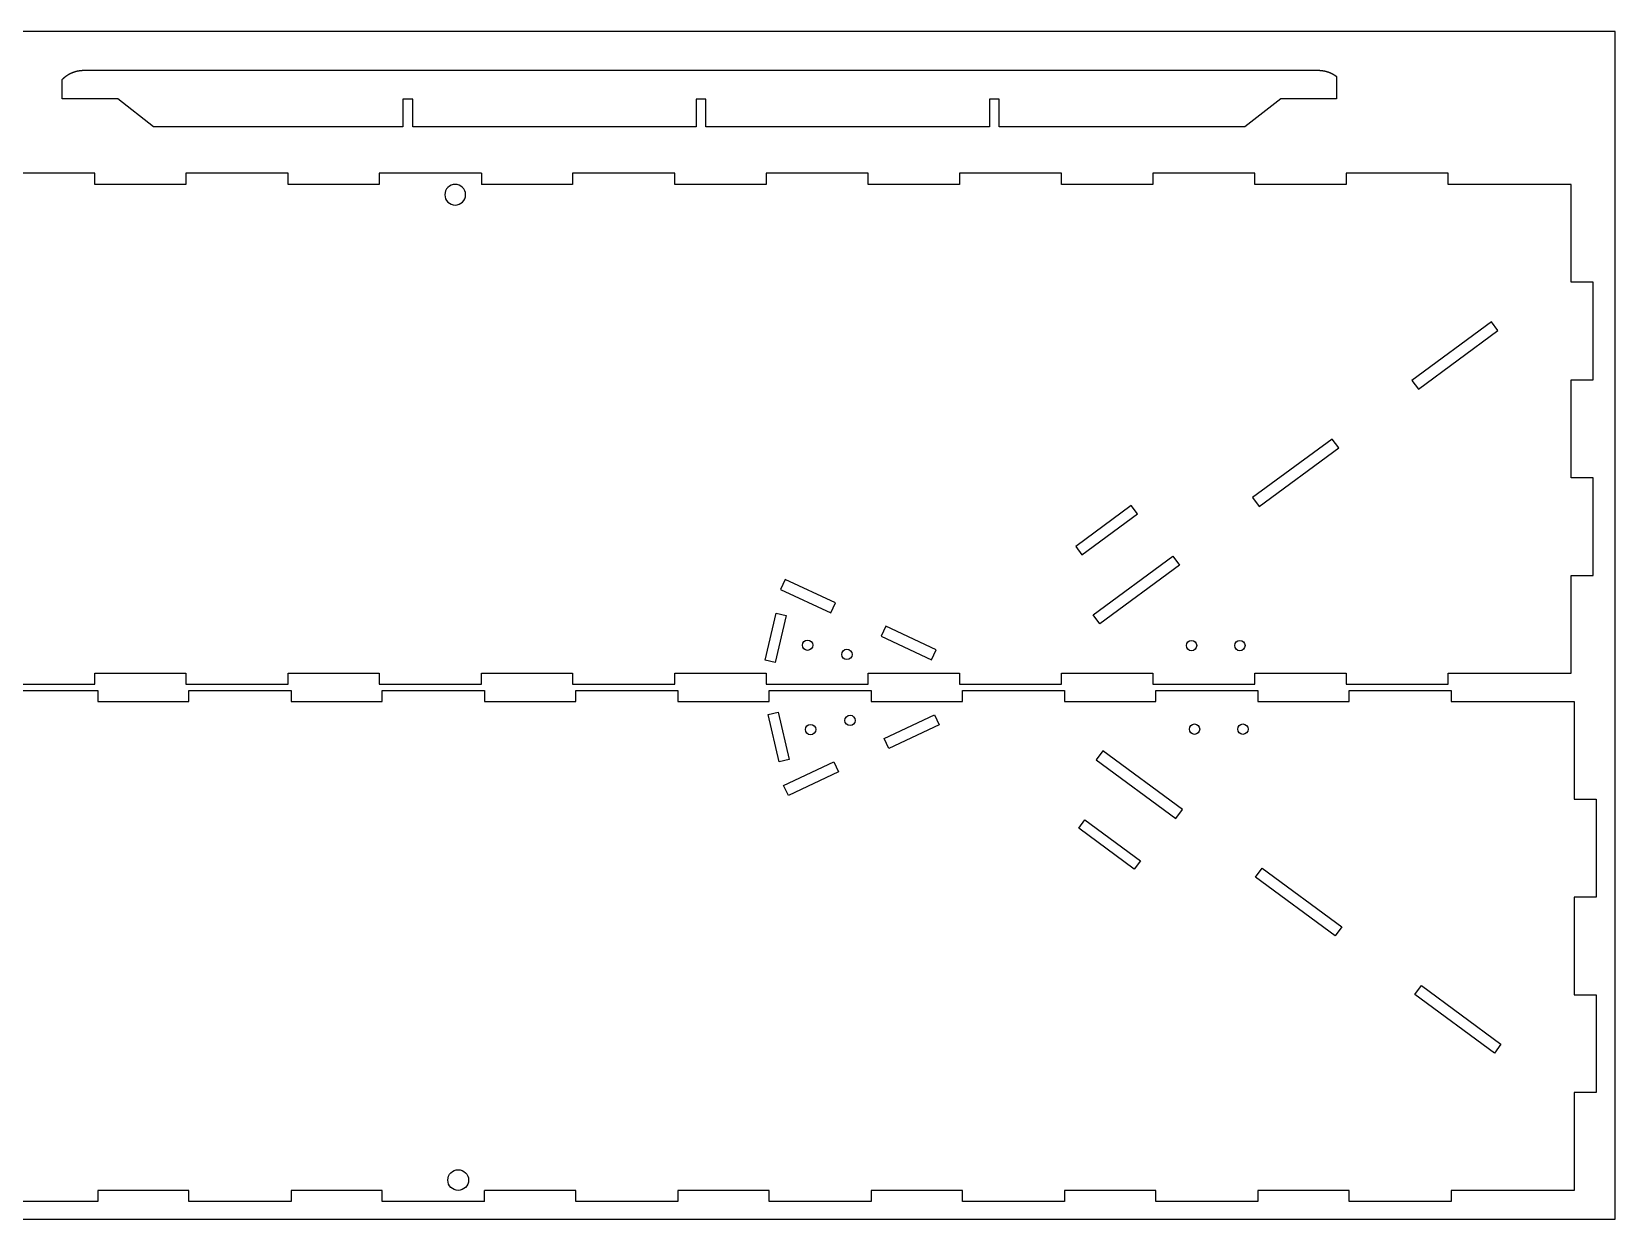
# Model space of a CAD drawing. Header units: inches. Extents: x -572 to -437, y -715 to -380.
# Drawn here: x -515.5 to -458.2, y -463.5 to -420.5 of the extents above; entities that cross this region are included whole.
import ezdxf

# ---------------------------------------------------------------- set-up
doc = ezdxf.new("R2010")
doc.units = ezdxf.units.IN
doc.header["$MEASUREMENT"] = 0
doc.layers.add('pic', color=1, linetype='Continuous')

msp = doc.modelspace()

# ---------------------------------------------------------------- linework, layer by layer
at = {"color": 7, "linetype": 'Continuous', "lineweight": 25}
for p, q in [((-499.228, -425.64), (-499.228, -426.04)), ((-499.118, -462.864), (-499.118, -462.464))]:
    msp.add_line(p, q, dxfattribs=at)
for points in [[(-491.46, -423.96), (-501.724, -423.96), (-501.724, -422.96), (-502.074, -422.96), (-502.074, -423.96), (-511.109, -423.96), (-512.402, -422.94), (-514.418, -422.94), (-514.418, -422.251), (-514.409, -422.241), (-514.407, -422.238), (-514.405, -422.236), (-514.402, -422.233), (-514.4, -422.231), (-514.397, -422.228), (-514.395, -422.226), (-514.393, -422.223), (-514.39, -422.221), (-514.388, -422.219), (-514.385, -422.216), (-514.383, -422.214), (-514.38, -422.211), (-514.378, -422.209), (-514.375, -422.206), (-514.373, -422.204), (-514.37, -422.202), (-514.368, -422.199), (-514.365, -422.197), (-514.363, -422.195), (-514.36, -422.192), (-514.358, -422.19), (-514.355, -422.188), (-514.353, -422.185), (-514.35, -422.183), (-514.348, -422.181), (-514.345, -422.178), (-514.343, -422.176), (-514.34, -422.174), (-514.337, -422.172), (-514.335, -422.169), (-514.332, -422.167), (-514.329, -422.165), (-514.327, -422.163), (-514.324, -422.16), (-514.322, -422.158), (-514.319, -422.156), (-514.316, -422.154), (-514.314, -422.151), (-514.311, -422.149), (-514.308, -422.147), (-514.306, -422.145), (-514.303, -422.143), (-514.3, -422.141), (-514.297, -422.138), (-514.295, -422.136), (-514.292, -422.134), (-514.289, -422.132), (-514.286, -422.13), (-514.284, -422.128), (-514.281, -422.126), (-514.278, -422.124), (-514.275, -422.122), (-514.273, -422.12), (-514.27, -422.118), (-514.267, -422.116), (-514.264, -422.114), (-514.262, -422.112), (-514.259, -422.11), (-514.256, -422.108), (-514.253, -422.106), (-514.25, -422.104), (-514.247, -422.102), (-514.245, -422.1), (-514.242, -422.098), (-514.239, -422.096), (-514.236, -422.094), (-514.233, -422.092), (-514.23, -422.09), (-514.227, -422.088), (-514.225, -422.086), (-514.222, -422.084), (-514.219, -422.082), (-514.216, -422.081), (-514.213, -422.079), (-514.21, -422.077), (-514.207, -422.075), (-514.204, -422.073), (-514.201, -422.071), (-514.198, -422.07), (-514.195, -422.068), (-514.192, -422.066), (-514.189, -422.064), (-514.186, -422.062), (-514.184, -422.061), (-514.181, -422.059), (-514.178, -422.057), (-514.175, -422.055), (-514.172, -422.054), (-514.169, -422.052), (-514.166, -422.05), (-514.163, -422.049), (-514.16, -422.047), (-514.157, -422.045), (-514.154, -422.044), (-514.151, -422.042), (-514.148, -422.04), (-514.145, -422.039), (-514.142, -422.037), (-514.138, -422.036), (-514.135, -422.034), (-514.132, -422.032), (-514.129, -422.031), (-514.126, -422.029), (-514.123, -422.028), (-514.12, -422.026), (-514.117, -422.025), (-514.114, -422.023), (-514.111, -422.022), (-514.108, -422.02), (-514.105, -422.019), (-514.102, -422.017), (-514.099, -422.016), (-514.095, -422.014), (-514.092, -422.013), (-514.089, -422.011), (-514.086, -422.01), (-514.083, -422.008), (-514.08, -422.007), (-514.077, -422.006), (-514.073, -422.004), (-514.07, -422.003), (-514.067, -422.001), (-514.064, -422), (-514.061, -421.999), (-514.058, -421.997), (-514.054, -421.996), (-514.051, -421.995), (-514.048, -421.993), (-514.045, -421.992), (-514.042, -421.991), (-514.039, -421.989), (-514.035, -421.988), (-514.032, -421.987), (-514.029, -421.986), (-514.026, -421.984), (-514.022, -421.983), (-514.019, -421.982), (-514.016, -421.981), (-514.013, -421.98), (-514.01, -421.978), (-514.006, -421.977), (-514.003, -421.976), (-514, -421.975), (-513.997, -421.974), (-513.993, -421.973), (-513.99, -421.971), (-513.987, -421.97), (-513.984, -421.969), (-513.98, -421.968), (-513.977, -421.967), (-513.974, -421.966), (-513.97, -421.965), (-513.967, -421.964), (-513.964, -421.963), (-513.961, -421.962), (-513.957, -421.961), (-513.954, -421.96), (-513.951, -421.959), (-513.947, -421.958), (-513.944, -421.957), (-513.941, -421.956), (-513.937, -421.955), (-513.934, -421.954), (-513.931, -421.953), (-513.927, -421.952), (-513.924, -421.951), (-513.921, -421.95), (-513.918, -421.949), (-513.914, -421.948), (-513.911, -421.947), (-513.908, -421.946), (-513.904, -421.946), (-513.901, -421.945), (-513.898, -421.944), (-513.894, -421.943), (-513.891, -421.942), (-513.887, -421.941), (-513.884, -421.941), (-513.881, -421.94), (-513.877, -421.939), (-513.874, -421.938), (-513.871, -421.937), (-513.867, -421.937), (-513.864, -421.936), (-513.861, -421.935), (-513.857, -421.935), (-513.854, -421.934), (-513.851, -421.933), (-513.847, -421.932), (-513.844, -421.932), (-513.84, -421.931), (-513.837, -421.93), (-513.834, -421.93), (-513.83, -421.929), (-513.827, -421.928), (-513.824, -421.928), (-513.82, -421.927), (-513.817, -421.927), (-513.813, -421.926), (-513.81, -421.926), (-513.807, -421.925), (-513.803, -421.924), (-513.8, -421.924), (-513.796, -421.923), (-513.793, -421.923), (-513.79, -421.922), (-513.786, -421.922), (-513.783, -421.921), (-513.779, -421.921), (-513.776, -421.92), (-513.772, -421.92), (-513.769, -421.919), (-513.766, -421.919), (-513.762, -421.919), (-513.759, -421.918), (-513.755, -421.918), (-513.752, -421.917), (-513.748, -421.917), (-513.745, -421.917), (-513.742, -421.916), (-513.738, -421.916), (-513.735, -421.915), (-513.731, -421.915), (-513.728, -421.915), (-513.724, -421.914), (-513.721, -421.914), (-513.717, -421.914), (-513.714, -421.914), (-513.71, -421.913), (-513.707, -421.913), (-513.704, -421.913), (-513.7, -421.913), (-513.697, -421.912), (-513.693, -421.912), (-513.69, -421.912), (-513.686, -421.912), (-513.683, -421.911), (-513.679, -421.911), (-513.676, -421.911), (-513.672, -421.911), (-513.669, -421.911), (-513.666, -421.911), (-513.662, -421.911), (-513.659, -421.91), (-513.655, -421.91), (-513.652, -421.91), (-513.648, -421.91), (-513.645, -421.91), (-513.641, -421.91), (-513.638, -421.91), (-513.634, -421.91), (-513.631, -421.91), (-513.627, -421.91), (-513.624, -421.91), (-513.621, -421.91), (-468.948, -421.91), (-468.943, -421.91), (-468.938, -421.91), (-468.932, -421.91), (-468.927, -421.91), (-468.921, -421.91), (-468.916, -421.91), (-468.91, -421.91), (-468.905, -421.911), (-468.9, -421.911), (-468.894, -421.911), (-468.889, -421.911), (-468.883, -421.912), (-468.878, -421.912), (-468.872, -421.912), (-468.867, -421.913), (-468.861, -421.913), (-468.856, -421.914), (-468.851, -421.914), (-468.845, -421.914), (-468.84, -421.915), (-468.834, -421.916), (-468.829, -421.916), (-468.823, -421.917), (-468.818, -421.917), (-468.813, -421.918), (-468.807, -421.919), (-468.802, -421.919), (-468.796, -421.92), (-468.791, -421.921), (-468.785, -421.922), (-468.78, -421.922), (-468.775, -421.923), (-468.769, -421.924), (-468.764, -421.925), (-468.758, -421.926), (-468.753, -421.927), (-468.748, -421.928), (-468.742, -421.929), (-468.737, -421.93), (-468.732, -421.931), (-468.726, -421.932), (-468.721, -421.933), (-468.715, -421.934), (-468.71, -421.935), (-468.705, -421.936), (-468.699, -421.937), (-468.694, -421.938), (-468.689, -421.94), (-468.683, -421.941), (-468.678, -421.942), (-468.673, -421.944), (-468.668, -421.945), (-468.662, -421.946), (-468.657, -421.948), (-468.652, -421.949), (-468.646, -421.95), (-468.641, -421.952), (-468.636, -421.953), (-468.631, -421.955), (-468.625, -421.956), (-468.62, -421.958), (-468.615, -421.96), (-468.61, -421.961), (-468.605, -421.963), (-468.599, -421.965), (-468.594, -421.966), (-468.589, -421.968), (-468.584, -421.97), (-468.579, -421.971), (-468.574, -421.973), (-468.568, -421.975), (-468.563, -421.977), (-468.558, -421.979), (-468.553, -421.981), (-468.548, -421.983), (-468.543, -421.985), (-468.538, -421.987), (-468.533, -421.989), (-468.528, -421.991), (-468.523, -421.993), (-468.517, -421.995), (-468.512, -421.997), (-468.507, -421.999), (-468.502, -422.001), (-468.497, -422.003), (-468.492, -422.006), (-468.487, -422.008), (-468.482, -422.01), (-468.477, -422.012), (-468.472, -422.015), (-468.467, -422.017), (-468.462, -422.02), (-468.458, -422.022), (-468.453, -422.024), (-468.448, -422.027), (-468.443, -422.029), (-468.438, -422.032), (-468.433, -422.034), (-468.428, -422.037), (-468.423, -422.039), (-468.419, -422.042), (-468.414, -422.045), (-468.409, -422.047), (-468.404, -422.05), (-468.399, -422.053), (-468.395, -422.055), (-468.39, -422.058), (-468.385, -422.061), (-468.38, -422.064), (-468.376, -422.067), (-468.371, -422.069), (-468.366, -422.072), (-468.362, -422.075), (-468.357, -422.078), (-468.352, -422.081), (-468.348, -422.084), (-468.343, -422.087), (-468.339, -422.09), (-468.334, -422.093), (-468.33, -422.096), (-468.325, -422.099), (-468.321, -422.102), (-468.316, -422.105), (-468.312, -422.109), (-468.307, -422.112), (-468.303, -422.115), (-468.298, -422.118), (-468.284, -422.129), (-468.284, -422.94), (-470.3, -422.94), (-471.593, -423.96), (-480.495, -423.96), (-480.495, -422.96), (-480.845, -422.96), (-480.845, -423.96), (-491.11, -423.96), (-491.11, -422.96), (-491.46, -422.96)], [(-462.433, -431.335), (-462.671, -431.013), (-465.553, -433.136), (-465.316, -433.459)], [(-468.199, -435.582), (-468.436, -435.26), (-471.319, -437.383), (-471.081, -437.705)], [(-475.708, -437.671), (-477.721, -439.153), (-477.499, -439.455), (-475.486, -437.973)], [(-486.412, -441.191), (-488.233, -440.341), (-488.402, -440.704), (-486.581, -441.554)], [(-488.203, -441.646), (-488.601, -443.35), (-488.966, -443.265), (-488.568, -441.56)], [(-484.761, -442.403), (-482.94, -443.253), (-482.771, -442.89), (-484.592, -442.041)], [(-488.094, -446.858), (-488.459, -446.943), (-488.857, -445.239), (-488.491, -445.154)], [(-484.652, -446.1), (-482.831, -445.251), (-482.662, -445.613), (-484.482, -446.463)], [(-486.303, -447.313), (-488.123, -448.162), (-488.293, -447.8), (-486.472, -446.95)], [(-475.599, -450.833), (-477.612, -449.35), (-477.39, -449.048), (-475.377, -450.531)], [(-468.089, -452.922), (-468.327, -453.244), (-471.209, -451.121), (-470.972, -450.799)], [(-462.324, -457.168), (-462.561, -457.491), (-465.444, -455.367), (-465.207, -455.045)]]:
    msp.add_lwpolyline(points, close=True, dxfattribs=at)
for points in [[(-499.228, -425.64), (-502.932, -425.64), (-502.932, -426.04), (-506.227, -426.04), (-506.227, -425.64), (-509.932, -425.64), (-509.932, -426.04), (-513.226, -426.04), (-513.226, -425.64), (-516.725, -425.64)], [(-516.725, -444.14), (-513.226, -444.14), (-513.226, -443.74), (-509.932, -443.74), (-509.932, -444.14), (-506.227, -444.14), (-506.227, -443.74), (-502.932, -443.74), (-502.932, -444.14), (-499.228, -444.14), (-499.228, -443.74), (-495.932, -443.74), (-495.932, -444.14), (-492.229, -444.14), (-492.229, -443.74), (-488.932, -443.74), (-488.932, -444.14), (-485.23, -444.14), (-485.23, -443.74), (-481.932, -443.74), (-481.932, -444.14), (-478.231, -444.14), (-478.231, -443.74), (-474.932, -443.74), (-474.932, -444.14), (-471.232, -444.14), (-471.232, -443.74), (-467.932, -443.74), (-467.932, -444.14), (-464.233, -444.14), (-464.233, -443.74), (-459.786, -443.74), (-459.786, -440.2), (-458.986, -440.2), (-458.986, -436.66), (-459.786, -436.66), (-459.786, -433.12), (-458.986, -433.12), (-458.986, -429.58), (-459.786, -429.58), (-459.786, -426.04), (-464.233, -426.04), (-464.233, -425.64), (-467.932, -425.64), (-467.932, -426.04), (-471.232, -426.04), (-471.232, -425.64), (-474.932, -425.64), (-474.932, -426.04), (-478.231, -426.04), (-478.231, -425.64), (-481.932, -425.64), (-481.932, -426.04), (-485.23, -426.04), (-485.23, -425.64), (-488.932, -425.64), (-488.932, -426.04), (-492.229, -426.04), (-492.229, -425.64), (-495.932, -425.64), (-495.932, -426.04), (-499.228, -426.04)], [(-474.201, -439.506), (-473.964, -439.829), (-476.846, -441.952), (-477.084, -441.63), (-474.201, -439.506)], [(-516.616, -444.364), (-513.116, -444.364), (-513.116, -444.764), (-509.823, -444.764), (-509.823, -444.364), (-506.117, -444.364), (-506.117, -444.764), (-502.823, -444.764), (-502.823, -444.364), (-499.118, -444.364), (-499.118, -444.764), (-495.823, -444.764), (-495.823, -444.364), (-492.119, -444.364), (-492.119, -444.764), (-488.823, -444.764), (-488.823, -444.364), (-485.12, -444.364), (-485.12, -444.764), (-481.823, -444.764), (-481.823, -444.364), (-478.121, -444.364), (-478.121, -444.764), (-474.823, -444.764), (-474.823, -444.364), (-471.122, -444.364), (-471.122, -444.764), (-467.823, -444.764), (-467.823, -444.364), (-464.124, -444.364), (-464.124, -444.764), (-459.677, -444.764), (-459.677, -448.304), (-458.877, -448.304), (-458.877, -451.844), (-459.677, -451.844), (-459.677, -455.384), (-458.877, -455.384), (-458.877, -458.924), (-459.677, -458.924), (-459.677, -462.464), (-464.124, -462.464), (-464.124, -462.864), (-467.823, -462.864), (-467.823, -462.464), (-471.122, -462.464), (-471.122, -462.864), (-474.823, -462.864), (-474.823, -462.464), (-478.121, -462.464), (-478.121, -462.864), (-481.823, -462.864), (-481.823, -462.464), (-485.12, -462.464), (-485.12, -462.864), (-488.823, -462.864), (-488.823, -462.464), (-492.119, -462.464), (-492.119, -462.864), (-495.823, -462.864), (-495.823, -462.464), (-499.118, -462.464)], [(-474.092, -448.997), (-473.854, -448.675), (-476.737, -446.552), (-476.974, -446.874), (-474.092, -448.997)], [(-499.118, -462.864), (-502.823, -462.864), (-502.823, -462.464), (-506.117, -462.464), (-506.117, -462.864), (-509.823, -462.864), (-509.823, -462.464), (-513.116, -462.464), (-513.116, -462.864), (-516.616, -462.864)]]:
    msp.add_lwpolyline(points, dxfattribs=at)
for centre, radius in [((-487.428, -442.725), 0.188), ((-473.527, -442.74), 0.188), ((-471.777, -442.74), 0.188), ((-486.001, -443.058), 0.187), ((-485.891, -445.446), 0.187), ((-487.319, -445.779), 0.188), ((-473.418, -445.764), 0.188), ((-471.668, -445.764), 0.188)]:
    msp.add_circle(centre, radius, dxfattribs=at)
at = {"color": 7, "linetype": 'Continuous', "lineweight": 25, "extrusion": (0, 0, -1)}
msp.add_ellipse((-500.185, -426.415), major_axis=(-0.376, 0), ratio=0.997597, dxfattribs=at)
at = {"color": 7, "linetype": 'Continuous', "lineweight": 25}
msp.add_ellipse((-500.076, -462.089), major_axis=(-0.376, 0), ratio=0.997597, dxfattribs=at)
at = {"layer": 'pic', "color": 1}
msp.add_lwpolyline([(-571.685, -463.511), (-458.185, -463.511), (-458.185, -420.511), (-571.685, -420.511)], close=True, dxfattribs=at)

doc.saveas('drawing.dxf')
